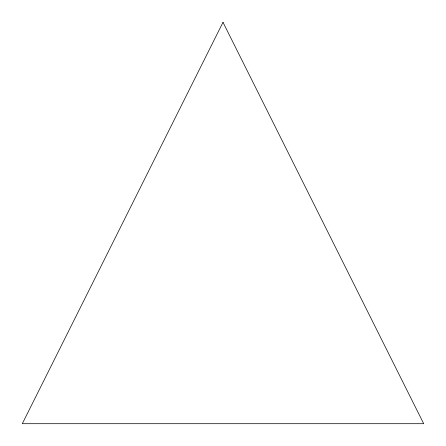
<?xml version="1.0" encoding="UTF-8"?>
<svg xmlns="http://www.w3.org/2000/svg" width="446" height="446" viewBox="0 0 446 446"><rect width="100%" height="100%" fill="white"/><g stroke="black" fill="none" stroke-linecap="round" stroke-linejoin="round"><path stroke-width="0.67" d="M223 22.3L22.3 423.7L423.7 423.7L223 22.3"/></g></svg>
